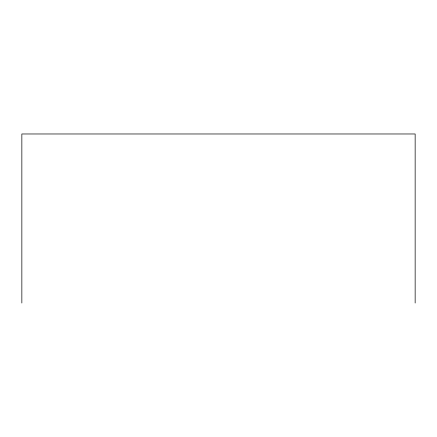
<?xml version="1.0" encoding="UTF-8"?>
<svg xmlns="http://www.w3.org/2000/svg" width="437" height="437" viewBox="0 0 437 437"><rect width="100%" height="100%" fill="white"/><g stroke="black" fill="none" stroke-linecap="round" stroke-linejoin="round"><path stroke-width="0.66" d="M415.15 303.027L415.15 133.973L21.85 133.973L21.85 303.027"/></g></svg>
